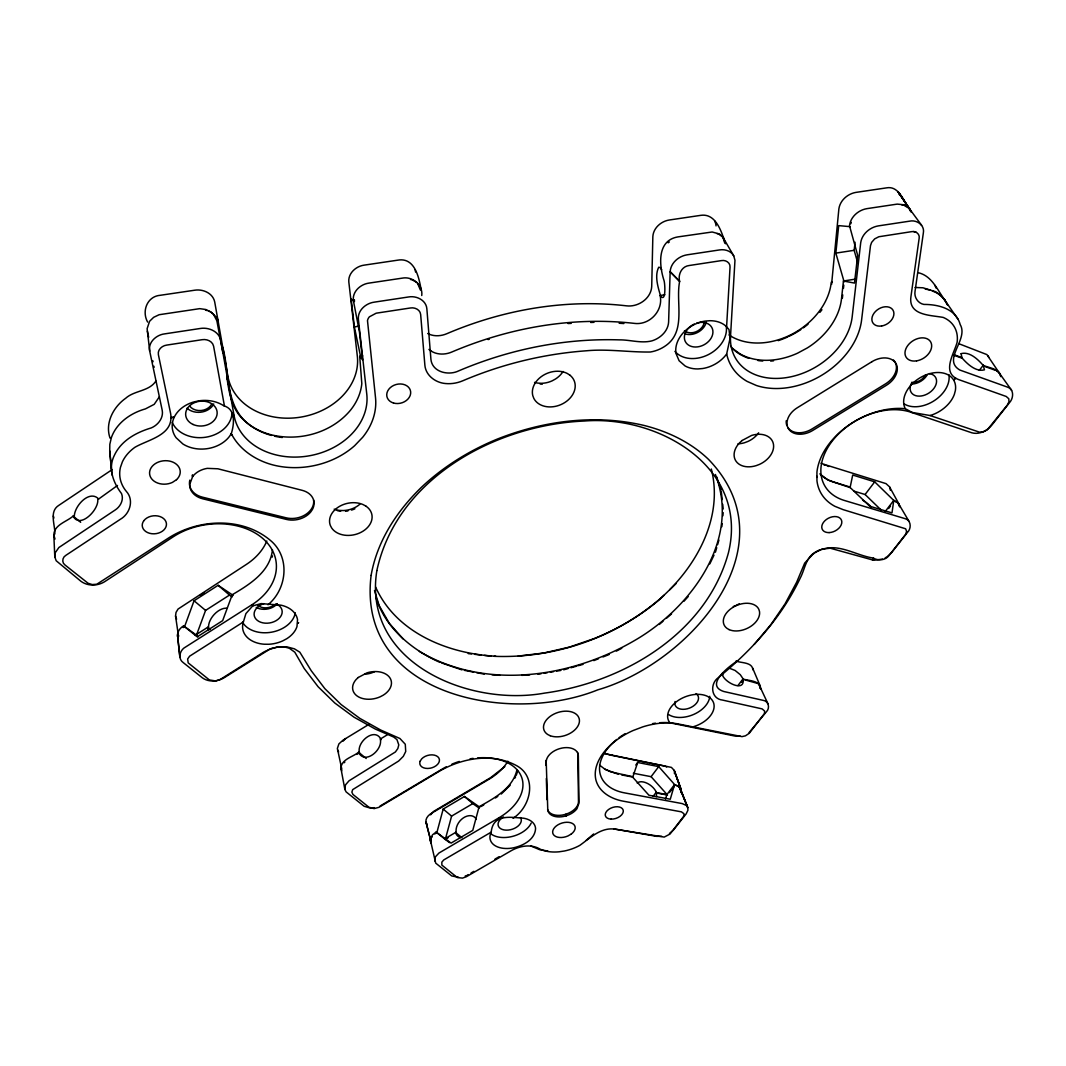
<?xml version="1.0" encoding="UTF-8"?>
<svg xmlns="http://www.w3.org/2000/svg" width="1066" height="1066" viewBox="0 0 1066 1066"><rect width="100%" height="100%" fill="white"/><g stroke="black" fill="none" stroke-linecap="round" stroke-linejoin="round"><path stroke-width="1.5" d="M729.864 336.923L729.011 329.567L726.146 326.316A29.448 22.386 -28 0 0 709.889 320.706L704.986 321.119A29.448 22.386 -28 0 0 676.044 353.606L679.109 360.748L685.105 365.971A29.448 22.386 -28 0 0 697.937 368.943L702.734 368.516A29.448 22.386 -28 0 0 726.666 353.992L730.53 336.163L734.967 260.317L733.754 255.907L722.961 237.292L724.667 242.781M74.287 516.877C73.994 506.337 89.291 489.361 98.578 498.901M178.448 635.776L175.544 616.015L176.023 612.417L178.049 609.059L245.966 564.687A62.161 46.158 -7.4 0 0 266.806 541.022M664.864 294.762L660.134 295.495C663.492 310.699 649.607 325.397 634.403 323.384C572.335 316.402 509.135 327.608 451.864 351.993C444.722 355.111 435.688 354.938 429.478 349.848M458.726 877.331L451.731 875.932L435.701 863.127L430.171 839.142L432.583 834.771L436.127 832.066L451.078 843.086L472.771 830.374L479.1 806.749C494.238 798.181 512.506 788.6 516.877 770.158M231.295 433.649L229.417 436.487A31.021 24.265 -6.1 0 1 182.886 443.976L176.117 437.74A31.021 24.265 -6.1 0 1 193.292 402.095L198.596 400.883A31.021 24.265 -6.1 0 1 223.86 405.84C235.972 409.117 234.214 424.428 231.295 433.649C239.49 449.679 255.6 460.312 272.696 464.869A75.14 59.363 -10.5 0 0 354.618 445.708L362.667 437.3A75.14 59.363 -10.5 0 0 375.499 397.511L367.49 320.626A9.727 7.982 -14.5 0 1 369.382 316.829L376.178 313.191L410.423 307.981C414.794 307.155 420.244 309.673 420.657 314.51L424.868 365.145C425.694 375.499 435.608 382.734 445.468 383.533C451.344 384.106 457.274 383.094 462.711 380.815C501.993 364.066 543.953 353.845 586.553 350.767C607.886 348.769 629.14 352.34 650.38 352.007C656.15 351.074 661.613 348.715 666.303 345.264C686.331 330.527 675.458 302.091 679.642 281.411C677.803 274.668 681.6 266.42 689.049 265.541L721.442 260.61C725.52 259.704 730.477 262.622 730.037 267.18L726.599 326.756M752.889 669.794C752.316 661.919 741.017 663.172 736.02 661.04M831.653 284.289L831.853 281.597L831.253 282.303A63.36 48.09 -31.5 0 1 791.678 334.351A63.36 48.09 -31.5 0 1 729.024 334.99M252.695 605.901L261.183 603.596L281.024 605.182A27.783 19.668 -10.1 0 1 297.534 619.679L296.974 626.568A27.783 19.668 -10.1 0 1 286.741 638.734L282.703 640.893A27.783 19.668 -10.1 0 1 268.899 644.264L264.181 644.224A27.783 19.668 -10.1 0 1 243.208 622.477L245.9 613.63L252.695 605.901L251.989 604.715A63.694 46.344 -7.9 0 0 262.716 538.41A63.694 46.344 -7.9 0 0 173.278 536.784L104.548 581.756C97.526 586.113 87.732 586.3 80.976 581.316L56.192 560.743L54.792 556.905L53.82 534.879C54.153 524.619 66.865 521.754 73.128 516.077L80.67 522.313M721.855 526.724L722.148 523.606M722.895 515.797L723.188 512.666M491.199 832.133L491 832.559A23.412 14.418 -16.5 0 0 513.585 847.803C523.139 845.684 534.839 839.675 535.572 828.722A23.412 14.418 -16.5 0 0 523.606 818.208C510.841 817.395 493.025 813.491 491.199 832.133L443.776 859.929L441.844 862.128L441.857 865.086L457.274 877.531L462.471 878.118L466.348 876.732L511.467 850.548C519.555 846.098 530.029 844.005 538.596 848.336A34.019 20.827 -17.6 0 0 559.077 851.801L564.407 851.001A34.019 20.827 -17.6 0 0 579.784 845.391C590.604 837.663 601.624 826.403 616.361 829.375L664.198 837.09L670.061 834.025L683.999 815.89L683.946 813.704L681.427 811.852L623.17 801.166C611.711 799.074 599.705 792.611 596.134 780.792A58.337 36.537 -19.9 0 1 633.137 730.516L642.878 726.839A58.337 36.537 -19.9 0 1 669.954 722.815L734.954 736.06L740.204 736.153M844.152 281.917L835.837 253.122L838.702 225.619L850.215 226.672M854.972 279.199L843.446 280.998L841.5 298.84A64.453 48.463 -31.2 0 1 807.295 347.942L797.648 353.139A64.453 48.463 -31.2 0 1 739.924 353.832L732.928 348.782M842.38 298.12L842.74 294.882M843.446 288.393L843.806 285.155M224.486 406.266L213.6 346.197C212.587 341.213 206.844 338.895 202.22 339.681L166.709 345.091C162.139 345.637 157.408 349.675 158.381 354.645L170.653 413.675C174.144 435.155 148.64 439.299 134.916 447.294A45.038 34.339 -5.1 0 0 122.39 461.818L120.431 467.401A45.038 34.339 -5.1 0 0 126.388 491.453C134.249 500.061 129.945 513.825 120.445 519.222L65.892 555.319C62.294 557.225 61.535 562.635 65.039 565.02L88.078 583.262L92.209 584.554L96.766 584.248L169.201 537.584C199.195 518.742 242.209 516.783 270.271 540.289C290.458 556.838 287.22 588.858 268.006 604.768M857.784 263.102L854.159 250.31L855.065 242.222M54.792 556.905L55.166 552.854L58.87 547.524L114.995 510.121C120.378 506.71 124.069 499.834 121.524 493.571C113.263 482.711 107.666 468.294 114.475 455.115C121.364 440.485 136.341 432.37 151.212 427.932C158.048 425.067 163.791 417.845 162.179 410.13L149.706 351.14L147.121 328.648L149.586 321.279L153.651 317.322L159.114 314.723L199.715 308.647L205.805 309.513L211.081 312.058L216.065 316.908L218.077 322.105L217.744 319.2M899.984 506.603L897.359 502.233L893.788 500.367L891.989 512.893L869.683 506.203L849.455 486.856L834.372 482.258A59.616 41.361 -29.6 0 1 820.887 474.97M178.328 638.561C175.877 633.724 179.315 628.287 183.592 625.875L198.089 636.309L222.661 620.639L232.228 594.735C249.484 584.528 270.244 571.762 272.456 549.71M681.014 792.558L681.147 789.719L674.258 770.398L671.42 767.4L604.036 753.502M272.23 557.118L272.443 555.946M430.584 814.837L433.542 811.466L490.613 777.66L504.844 766.574M674.405 773.53L674.551 771.597L680.908 789.093L674.258 770.398M479.847 807.255L464.456 796.475L443.176 809.067L436.873 832.559L434.808 833.932M436.127 832.066L445.295 839.435L451.598 816.116L472.784 803.617L479.154 808.068M715.419 552.228L716.725 547.684M717.605 544.646L718.91 540.102M681.147 789.719L678.016 785.909L674.511 784.669L670.274 799.233L648.941 795.249L632.125 776.541L610.685 771.851L604.569 768.932M431.144 838.889L431.224 842.433L426.134 822.646M665.557 798.994L666.876 794.57L674.511 784.669M159.394 396.765L154.21 404.334L145.442 408.891A51.674 39.868 -4.7 0 0 111.344 437.726L109.825 444.335L109.731 450.998L111.983 474.943M675.151 785.162L658.721 766.614L637.681 762.483L632.791 777.061L621.611 774.915M961.052 353.819L962.172 358.256L953.031 354.951M233.227 595.441L218.117 585.301L194.052 600.771L184.605 626.568L183.192 627.594M196.704 634.483L205.578 610.405L229.51 595.081L232.241 596.907M850.775 223.74L851.281 222.421M729.81 337.749L730.53 336.163A64.959 48.343 -30.9 0 0 786.881 377.551A64.959 48.343 -30.9 0 0 852.187 316.789L860.715 242.648C861.981 233.987 869.883 227.298 878.291 225.899L909.591 221.168C916.733 219.503 925.008 225.232 923.329 233.094L915.041 291.311C913.962 297.187 917.906 303.304 923.862 304.423C938.36 304.396 955.922 308.634 960.226 324.637C968.914 339.601 941.744 359.575 959.893 370.062L1007.49 387.118C1014.286 389.25 1013.633 398.298 1009.475 402.668L991.74 425.241C987.076 430.877 979.161 434.848 971.819 432.796L910.817 412.209A60.029 41.188 -29.4 0 0 831.72 441.737A60.029 41.188 -29.4 0 0 844.432 500.474L904.821 518.569C911.11 519.955 911.657 528.296 907.526 532.334L891.456 552.774L887.512 556.425M709.783 563.914L714.007 555.159M233.188 416.899L234 415.234L220.715 340.307C218.93 331.313 208.576 327.049 200.221 328.488L164.71 333.871C156.449 334.777 147.881 342.199 149.706 351.14M754.248 644.397L770.891 624.583L785.109 603.769L796.688 582.143L804.697 563.061L812.918 554.227A18.735 12.472 -26.2 0 1 819.887 550.296C837.703 542.168 855.918 555.613 873.48 558.091L872.508 559.93L830.227 548.204L821.393 549.23M155.889 381.082C149.067 391.502 134.476 390.303 125.668 398.284C113.369 406.985 104.774 423.122 110.051 438.113M431.757 837.423L432.17 836.677M514.811 778.207L515.598 776.847M911.736 412.076L910.817 412.209L930.072 415.527L979.494 432.156L983.238 431.877L987.169 429.958L1007.343 405.067L1008.982 401.789L1008.796 398.764L1006.224 396.472L958.574 379.563C941.051 372.754 954.07 353.859 957.135 342.186A42.347 29.861 -32.8 0 0 943.223 317.428C930.791 315.056 908.032 315.776 910.95 296.521L919.159 238.238C920.065 233.92 915.494 230.682 911.537 231.668L878.837 236.745L874.666 238.891L871.628 242.382L870.482 245.686L861.608 319.893A72.568 53.886 -30.8 0 1 756.407 385.492L747.253 381.468A72.568 53.886 -30.8 0 1 726.666 353.992M192.666 476.502L189.681 484.51A20.627 15.684 -7 0 0 202.767 498.808L286.461 519.422A19.988 15.057 -10.5 0 0 310.752 511.947L312.405 509.508A19.988 15.057 -10.5 0 0 302.171 490.333L217.89 468.787L207.257 468.36A20.627 15.684 -7 0 0 192.666 476.502L192.426 474.876L192.493 476.769M873.48 558.091L872.508 559.93L874.067 560.25L882.568 559.09M342.972 741.23L345.611 738.565M635.789 765.015L637.681 762.483M633.324 773.25L651.099 776.674L658.721 766.614M854.119 491.173L865.099 494.504L874.706 481.845L894.401 501.06L897.958 502.939M955.429 378.03L953.75 380.229L955.616 378.163M653.125 796.302L656.016 792.531L666.876 794.57M737.938 685.558L742.949 679.002C748.519 680.881 760.538 680.241 760.658 688.849M979.308 370.382L983.198 365.292C989.101 368.156 999.535 368.41 1000.774 376.644M741.576 682.2L743.588 679.575L740.284 674.685L735.1 670.461L728.611 667.902M885.113 511.613L893.788 500.367M669.421 792.584L674.192 786.402M888.618 508.562L890.536 506.057M510.201 785.216L501.3 794.01M927.38 374.552A14.204 9.94 -32.1 0 1 911.856 384.04L908.885 387.704A28.116 19.401 -31.8 0 0 905.287 408.691A67.038 45.878 -29.3 0 0 816.929 472.171L816.956 480.753A67.038 45.878 -29.3 0 0 834.905 506.323L843.099 509.628L905.62 528.776L906.58 531.241L905.7 534.226L888.937 555.666C885.34 560.316 878.65 560.876 873.614 558.291M683.959 601.251L688.156 596.614M117.513 485.47L97.779 499.648C98.792 510.174 79.617 529.202 73.128 516.077M664.105 595.201L660.627 598.572A184.844 134.876 -19.4 0 1 594.335 638.534L569.431 647.102L543.873 653.005L518.156 656.11M669.754 589.725L676.27 583.395M344.131 762.763L344.851 762.083M593.655 833.958L586.26 840.261M513.039 818.315C531.201 806.656 537.824 776.075 515.464 765.055C491.772 752.849 462.551 758.059 440.165 770.771L378.936 807.322L374.126 808.601L368.969 807.255L352.926 794.437L351.873 792.158L352.673 789.639L398.631 761.044L403.321 756.34L405.72 751.503L405.28 744.241L399.91 738.498L380.695 730.037L359.828 718.377L341.107 704.546L324.837 688.636L311.285 670.794L299.826 652.192L294.403 648.834L286.954 646.862L279.305 646.769L271.603 648.368L264.168 651.819L220.422 679.348L215.825 680.974L209.389 679.948L188.189 662.865L187.643 658.975L189.641 656.176L243.381 621.931M961.106 353.645C969.767 351.22 978.481 359.828 983.798 366.104M233.054 416.073L234 415.234A67.251 53.247 -10.4 0 0 307.821 456.048A67.251 53.247 -10.4 0 0 366.771 394.087L358.376 319.307C357.536 310.366 365.905 303.25 374.179 302.171L408.438 296.988C416.34 295.469 426.173 300.092 426.866 308.847L430.93 359.429C432.29 372.194 448.453 375.818 458.527 370.941C509.082 349.368 564.101 338.135 619.119 339.867C629.939 339.681 641.052 343.598 651.766 340.907C660.187 338.415 668.049 331.26 668.609 322.092L670.154 271.723C670.661 262.942 678.736 256.106 687.09 254.827L719.483 249.937C724.827 249.018 731.089 250.87 733.754 255.907M659.308 624.436L662.985 621.265M666.663 618.107L671.553 613.883M737.605 660.733C731.569 664.584 703.427 684.892 723.787 691.501L762.883 700.295C768.559 700.868 770.252 708.037 766.441 711.768L749.025 732.635M668.182 242.821L669.341 241.942M814.038 552.948C805.656 558.584 804.67 569.764 800.26 578.052C781.591 617.441 751.757 650.327 718.217 677.71C709.743 683.786 710.902 698.803 722.468 700.069L762.11 708.89L764.588 711.009L764.535 713.42L749.305 733.235L745.454 735.833L741.976 736.633L676.524 723.627M669.448 833.492L673.445 830.041L686.184 813.838L687.916 810.267L687.81 807.668L679.189 786.841M495.45 797.968L497.795 796.382M112.01 469.72L58.897 505.297C48.783 511.467 55.272 524.965 54.832 534.026M200.181 595.441L204.352 592.749M210.109 629.393L207.643 627.341L195.145 635.309L197.823 637.241M297.627 623.304L298.653 622.651L297.667 623.117M369.276 724.16L343.025 740.164L338.895 743.908L337.362 748.439L341.813 769.146M366.211 758.512L358.602 752.223C353.046 756.993 340.8 759.285 340.973 768.599L344.864 789.413L346.117 791.891L364.146 806.282L369.529 807.868L374.419 807.695M387.225 734.86L380.269 739.071C383.227 749.851 364.452 765.335 358.602 752.223M356.79 754.395L359.442 752.783C356.404 741.909 375.112 726.572 381.108 739.644M816.942 476.302L816.942 477.395M481.152 806.482L483.777 804.937M461.911 837.689L455.595 832.453L444.549 838.942L449.572 842.646M445.295 839.435L448.053 837.809M471.065 872.987L473.877 871.348M494.944 859.129L499.155 856.678M815.024 552.215L819.981 549.683M885.126 557.918L886.659 557.038M616.321 651.126L621.745 648.261M739.204 603.849L736.326 605.341A18.788 12.645 -23.7 0 1 733.288 606.487M379.989 806.096L442.337 768.999A53.247 33.779 -15.7 0 1 446.321 766.774M467.214 875.146L468.267 874.613M593.815 660.614L598.426 658.788M603.036 656.949L609.179 654.497M465.202 876.025L466.055 875.692M374.446 671.82L371.328 673.006A19.454 13.458 -13.1 0 1 364.732 674.218M693.486 726.679L694.113 726.492A24.212 15.47 -21.3 0 0 713.434 702.441A24.212 15.47 -21.3 0 0 682.92 697.804A24.212 15.47 -21.3 0 0 669.954 722.815M930.072 415.527L930.765 415.314A28.116 19.401 -31.8 0 0 954.337 394.407L955.363 390.569A28.116 19.401 -31.8 0 0 941.678 372.767A28.116 19.401 -31.8 0 0 911.95 384.133M563.687 669.794L568.071 668.569M571.003 667.742L576.853 666.103M578.398 665.664L583.035 664.371M488.108 339.574L489.321 339.241M566.312 815.77L563.621 816.463A16.07 9.98 -17.7 0 1 547.751 809.4L546.232 762.057A16.523 10.553 -18 0 1 559.25 748.758L562.048 748.052A16.523 10.553 -18 0 1 578.332 755.821L578.971 803.191L576.972 808.708A16.07 9.98 -17.7 0 1 566.312 815.77L565.833 814.224L566.033 815.836M537.984 674.285L541.088 673.752M544.193 673.232L547.311 672.713M550.416 672.193L553.534 671.66M556.639 671.14L560.836 670.434M227.871 380.948L226.858 377.098C229.043 392.301 231.549 408.824 243.488 419.764A66.692 53.313 -10.1 0 0 270.484 434.608C298.906 441.924 331.606 432.983 350.554 410.117A66.692 53.313 -10.1 0 0 361.814 383.64L359.722 356.39L362.773 355.911M171 417.752L174.211 417.259L171.026 417.472M354.378 299.719L354.432 301.518L351.18 299.093L354.365 326.876L358.975 326.169M835.837 253.122L854.159 250.31M661.733 836.317L656.629 836.344L613.643 828.868M521.794 675.351L529.669 674.911M568.031 323.531L571.203 323.384M590.711 322.478L593.962 322.332M494.198 656.31C553.347 658.628 613.017 638.494 658.308 600.291C695.232 568.684 723.921 518.756 711.328 469M915.054 287.474L922.969 287.793L935.348 291.631A48.623 34.738 -33.1 0 1 947.034 304.423M540.102 384.04L542.341 384.16M492.052 674.805L499.847 675.298M619.159 323.238L623.876 323.544M547.777 851.014L539.636 849.695L531.001 846.058M677.177 723.761L676.51 723.707A52.247 32.819 -19.9 0 0 659.987 722.708M901.956 205.032L903.155 205.152M495.757 656.216C448.333 653.898 396.046 632.871 375.632 587.073M468.201 653.605L471.465 653.964M474.716 654.324L481.232 655.044M484.484 655.403L491 656.123M611.391 755.248L612.004 755.314A51.195 32.939 -20 0 1 605.035 753.369M831.773 282.383L838.875 208.883C840.048 200.421 847.657 193.772 855.905 192.4L886.472 187.882C898.825 185.484 903.355 200.861 909.191 208.403L904.368 205.511M843.446 280.998L854.479 283.076L857.664 255.32L849.495 225.712C850.495 216.931 858.357 210.069 866.831 208.656L897.226 204.112L904.781 204.859L908.498 207.43L921.624 225.312M464.403 670.341L473.557 672.086M476.622 672.673L484.257 674.125M610.725 755.114L647.648 762.683M649.221 762.99L664.398 765.988M925.235 289.033L930.072 290.059M205.525 310.179L206.964 310.499M721.535 674.485L722.828 674.791L722.362 673.312M745.014 679.908L758.206 683.586M410.517 279.479L411.849 279.798M913.669 231.575L916.2 232.268M716.952 233.574L718.151 233.907M618.413 774.302L605.248 769.452L599.572 765.122M675.471 785.229L678.656 786.415M874.706 481.845L852.707 475.036L850.095 487.575L829.175 480.566M918.599 272.803C932.057 276.027 937.507 290.192 944.862 300.252M441.524 662.919L461.991 669.888M953.937 354.672L961.572 357.443C967.035 363.733 975.816 372.261 984.464 369.822L983.198 365.292M985.277 366.637L995.657 370.408M959.2 343.838L986.889 354.592L999.975 373.966M911.044 411.836L905.287 408.691M208.376 311.045L209.736 311.565M932.297 290.965L936.001 292.524A48.596 34.698 -33.1 0 1 947.674 305.302M413.155 280.345L416.646 282.343M826.923 465.669L828.868 466.508M665.437 766.307L666.676 767.054M719.284 234.467L722.268 236.465M996.617 370.875L998.895 372.474M253.468 605.448L251.989 604.715L185.591 647.009C179.834 649.86 177.422 658.575 183.259 662.626L202.393 677.843C208.643 682.347 217.517 681.707 223.927 677.883L269.378 649.407L277.946 646.849L284.036 646.849L289.206 648.181L294.789 652.179L304.196 668.489L318.121 686.757L334.831 703.04L354.032 717.178L375.392 729.104L393.714 737.059L396.952 739.604L398.791 744.894L397.831 748.559L395.393 751.97L349.062 780.778L345.477 784.896L344.864 789.413M500.194 818.461L498.901 817.822L438.952 853.04L435.434 856.811L434.661 860.902M439.952 662.386C411.716 649.754 385.199 627.834 375.938 597.373M419.298 651.393C485.43 690.462 570.803 677.829 634.763 640.413C690.168 608.366 741.203 540.649 715.379 474.49M427.679 333.485C433.516 336.656 440.778 336.283 446.787 333.725C503.125 309.633 565.54 298.707 626.608 305.849C638.148 307.248 651.033 298.627 651.712 286.514L652.845 236.639C653.285 228.044 661.053 221.275 669.248 220.009L700.868 215.332C716.179 213.12 721.735 232.388 725.466 243.754M210.988 312.298L212.241 313.031M827.709 479.953L819.874 473.85M183.592 625.875L194.865 634.936M194.052 600.771L205.578 610.405M443.176 809.067L451.598 816.116M218.117 585.301L229.51 595.081M464.456 796.475L472.784 803.617M430.917 351.087L429.038 349.395M231.069 433.995L232.068 434.941M865.099 494.504L881.289 510.188M679.442 281.118L670.154 271.723L679.642 281.411M651.099 776.674L667.516 795.063L656.656 793.024A12.366 7.076 37.8 0 0 647.568 783.483A12.366 7.076 37.8 0 0 637.215 783.044M403.108 638.947L389.303 623.37L379.176 605.608L374.486 590.524M730.716 346.263L733.688 349.635A64.413 48.41 -31.2 0 0 748.852 358.349M687.81 807.668L686.357 805.456L682.213 803.591L624.489 792.864A52.247 32.819 -19.9 0 1 616.761 739.458M723.761 238.264L719.563 234.014L712.155 232.002L677.909 236.905C657.042 240.343 658.961 264.874 663.985 280.425C665.077 283.543 666.237 303.93 660.134 295.495M359.722 356.39L362.587 359.908L359.442 331.899L353.379 300.559C352.22 291.578 360.548 284.209 368.903 283.116L402.135 278.159C412.369 276.054 423.095 284.822 421.75 295.522M213.213 313.857L216.851 320.706L222.901 352.886M1011.621 390.316L999.388 373.167L1000.068 374.886M908.498 207.43L911.31 212.281M944.223 299.373L958.014 319.267M417.512 283.17L420.377 290.005M338.628 751.983L337.589 749.971M898.438 192.346L910.471 210.202M909.818 209.282L898.278 192.093L909.191 208.403M426.866 824.071C424.055 820.047 427.892 815.237 431.49 813.291L488.801 779.366A52.154 33.899 -15.6 0 0 507.882 761.244M758.726 684.079L767.906 703.64M897.998 191.64L899.824 195.384M341.813 770.771L340.973 768.599M499.514 818.835L498.901 817.822A53.247 33.779 -15.7 0 0 521.727 777.514A53.247 33.779 -15.7 0 0 477.741 757.886M661.68 269.738L660.107 267.539L658.695 267.246C654.577 275.614 657.709 286.168 660.227 294.776M908.992 521.314L898.478 503.538L899.557 506.75M899.078 504.231L889.55 486.856L886.019 483.631L825.457 464.789A58.657 41.134 -29.8 0 1 820.993 463.124M431.184 843.206L430.131 840.581M988.062 355.884L988.902 357.456M722.188 674.205C723.907 682.507 745.56 692.847 742.949 679.002M714.606 220.862L715.686 223.58M176.596 619.226L175.544 616.015M752.649 668.115L760.165 685.904M934.935 285.355L936.055 288.047M54.992 539.063L53.82 534.879M909.778 209.229L910.617 211.308M680.281 788.587L687.69 807.402M420.923 288.526C418.671 276.107 414.288 257.053 397.538 260.197L364.159 265.141C356.031 266.194 347.969 273.282 348.822 281.997L357.323 356.137A65.532 52.847 -9.9 0 1 300.039 417.232A65.532 52.847 -9.9 0 1 227.884 376.298L214.719 302.011C212.973 293.177 202.993 288.886 194.745 290.205L160.167 295.309C147.175 296.335 141.512 311.232 147.628 322.065M680.028 787.961L687.25 806.482M889.657 487.055L890.35 490.227M716.605 476.729L721.136 490.16M759.538 685.331L760.031 688.29M53.913 518.049L53.367 516.011M426 822.246L431.037 841.727M715.912 224.513L716.046 225.899M147.374 331.193L148.667 337.282M354.365 326.876L360.748 357.297M110.251 453.53L109.731 450.998L111.37 468.334M153.89 366.211L154.104 367.357M415.154 269.738L415.58 272.043M152.864 360.828L153.038 361.76M222.674 347.05C229.51 371.314 225.246 401.456 244.567 420.63A66.652 53.26 -10.2 0 0 271.537 435.448M721.309 491.732L722.175 499.581M722.695 504.285L723.214 508.988M177.582 635.789L179.874 656.962M177.489 634.856L179.821 656.709M178.502 635.536L178.595 636.469M680.521 789.226L680.641 790.612M545.752 760.511L545.899 765.401M546.325 778.46L547.018 799.687M706.265 322.225A14.871 11.446 -28.3 0 1 684.945 333.858M277.347 603.649A14.045 10.074 -9.8 0 1 256.226 607.38M563.048 371.461A21.706 17.029 -21.9 0 1 555.506 379.003L552.241 380.802A21.706 17.029 -21.9 0 1 541.461 383.307L537.904 383.107A21.706 17.029 -21.9 0 1 534.559 382.374M758.646 432.796A20.521 14.897 -27 0 1 748.012 441.417L744.708 442.67A20.521 14.897 -27 0 1 738.005 443.802M213.733 403.934A15.657 12.392 -5.7 0 1 187.043 408.158M359.842 504.245A21.213 16.03 -12.4 0 1 343.345 510.547L339.761 510.427A21.213 16.03 -12.4 0 1 334.164 509.162M656.016 792.531A12.379 7.076 37.8 0 1 656.376 796.688M619.053 737.699A52.247 32.819 -19.9 0 1 625.276 733.621M652.579 723.614A52.247 32.819 -19.9 0 1 655.563 723.161M451.931 764.149A53.247 33.779 -15.7 0 1 459.313 761.444M470.039 758.845A53.247 33.779 -15.7 0 1 473.131 758.366M460.725 837.57A12.619 8.981 -50.8 0 1 455.595 832.453M208.736 630.206A14.777 8.661 -48.6 0 1 207.643 627.341M696.711 323.131A15.004 11.46 -28.2 0 1 712.168 335.99A15.004 11.46 -28.2 0 1 688.463 345.064A15.004 11.46 -28.2 0 1 694.272 324.064M232.028 413.035A30.807 24.212 -5.9 0 1 205.911 437.193A30.807 24.212 -5.9 0 1 172.279 422.536M726.252 326.303A29.248 22.359 -28.2 0 1 707.891 354.858A29.248 22.359 -28.2 0 1 674.911 351.367M275.801 603.809A14.151 10.087 -10 0 1 277.853 619.493A14.151 10.087 -10 0 1 256.027 619.159A14.151 10.087 -10 0 1 263.982 603.623M295.282 612.817A27.609 19.668 -10 0 1 271.524 632.191A27.609 19.668 -10 0 1 242.515 622.171M696.045 693.593A12.352 7.942 -21.3 0 1 689.356 708.157A12.352 7.942 -21.3 0 1 675.058 701.508M709.756 696.298A24.078 15.497 -21.3 0 1 693.819 714.38A24.078 15.497 -21.3 0 1 668.555 714.526M531.201 823.085A23.292 14.444 -16.5 0 1 512.453 836.41A23.292 14.444 -16.5 0 1 490.52 833.532M520.501 817.569A11.939 7.409 -16.5 0 1 514.651 828.282A11.939 7.409 -16.5 0 1 499.474 827.736A11.939 7.409 -16.5 0 1 503.498 816.942M948.847 374.539A27.929 19.401 -31.9 0 1 934.602 400.443A27.929 19.401 -31.9 0 1 904.448 404.094M929.459 373.606A14.324 9.954 -31.9 0 1 935.095 386.558A14.324 9.954 -31.9 0 1 917.266 396.006A14.324 9.954 -31.9 0 1 911.537 383.107M893.455 360.028A19.508 13.845 -31.4 0 1 885.54 383.867L811.932 428.998A19.161 13.698 -28.8 0 1 788.001 427.746M786.881 425.64A19.161 13.698 -28.8 0 1 786.242 420.764M189.828 480.126A20.6 15.67 -7 0 0 202.513 497.182L286.141 517.81A19.974 15.057 -10.5 0 0 313.604 500.061M547.578 809.574A16.07 9.98 -17.7 0 0 564.474 814.611A16.07 9.98 -17.7 0 0 578.478 801.645L577.825 754.275A16.51 10.553 -18 0 0 577.559 752.436M773.556 360.828A64.413 48.41 -31.2 0 1 770.638 361.068M762.79 361.041A64.413 48.41 -31.2 0 1 757.966 360.521M282.33 437.513A66.652 53.26 -10.2 0 1 274.562 436.194M517.61 770.678A52.914 33.979 -15.6 0 1 516.237 775.315M925.541 374.979A11.18 7.822 -32.1 0 1 911.643 382.348M704.12 323.131A11.699 9.008 -28.3 0 1 695.712 331.899A11.699 9.008 -28.3 0 1 684.452 330.66M274.668 604.582A11.046 7.928 -9.9 0 1 257.919 605.408M211.774 403.987A12.326 9.741 -5.7 0 1 201.114 410.53A12.326 9.741 -5.7 0 1 189.561 405.933M354.898 508.802A21.2 16.017 -12.5 0 1 351.5 510.094M347.942 510.947A21.2 16.017 -12.5 0 1 345.517 511.24M340.72 511.2A21.2 16.017 -12.5 0 1 337.296 510.601M456.341 832.946A12.619 8.981 -50.8 0 1 463.31 817.928A12.619 8.981 -50.8 0 1 476.355 819.381M208.63 628.021A14.777 8.661 -48.6 0 1 214.213 614.456A14.777 8.661 -48.6 0 1 226.991 608.246M821.939 309.74A70.396 53.54 -31.6 0 1 819.901 312.338M808.028 324.211A70.396 53.54 -31.6 0 1 803.298 327.862M800.846 329.581A70.396 53.54 -31.6 0 1 789.173 336.256M787.841 336.883A70.396 53.54 -31.6 0 1 778.207 340.654M862.647 500.194A13.898 5.663 36.3 0 1 871.255 507.11M371.101 575.427C356.417 696.738 510.841 725.093 597.853 689.822C687.956 663.838 793.171 547.138 708.597 459.473A190.174 135.129 -19.4 0 0 643.931 425.414C595.068 413.954 543.42 420.737 497.129 439.152A190.174 135.129 -19.4 0 0 420.843 487.855C396.499 511.64 377.004 541.461 371.101 575.427M376.858 570.603C361.96 662.666 468.627 706.918 544.513 693.113C623.45 682.373 706.478 633.55 728.451 552.694C749.145 467.548 658.828 415.02 584.435 421.017C495.703 424.748 396.752 478.154 376.858 570.603M420.111 761.271L419.804 762.417A10.047 6.529 -14.7 0 0 430.264 768.2L431.957 767.773A10.047 6.529 -14.7 0 0 437.78 756.74A10.047 6.529 -14.7 0 0 421.63 758.925L420.111 761.271M143.883 520.661L142.977 522.127A12.139 9.008 -5.4 0 0 156.369 533.6L158.394 533.12A12.139 9.008 -5.4 0 0 163.671 518.622A12.139 9.008 -5.4 0 0 143.883 520.661M358.229 677.496L356.044 679.602A19.721 13.458 -13.3 0 0 357.163 696.031A19.721 13.458 -13.3 0 0 380.242 696.764L383.16 695.232A19.721 13.458 -13.3 0 0 389.663 677.483A19.721 13.458 -13.3 0 0 366.997 672.846L358.229 677.496M742.029 440.538L739.444 442.936A20.827 14.911 -26.8 0 0 736.206 461.458A20.827 14.911 -26.8 0 0 756.127 465.655L759.472 464.39A20.827 14.911 -26.8 0 0 773.223 443.19A20.827 14.911 -26.8 0 0 751.61 435.434L742.029 440.538M176.53 479.673L172.425 482.392A15.377 11.726 -5.1 0 1 149.64 474.223A15.377 11.726 -5.1 0 1 169.507 461.072A15.377 11.726 -5.1 0 1 176.53 479.673M571.269 834.038L567.925 835.971A11.606 7.102 -17.6 0 1 552.654 831.72A11.606 7.102 -17.6 0 1 568.844 822.366A11.606 7.102 -17.6 0 1 571.269 834.038M871.828 361.76L797.248 407.785A19.175 13.698 -28.7 0 0 788.72 429.132A19.175 13.698 -28.7 0 0 812.732 430.451L886.406 385.292A19.534 13.845 -31.4 0 0 895.786 363.266A19.534 13.845 -31.4 0 0 871.828 361.76M825.457 464.789L823.951 464.683L825.457 464.789M550.203 735.727L547.951 734.634A18.522 12.072 -18.2 0 1 552.241 715.006A18.522 12.072 -18.2 0 1 578.318 716.605L579.158 718.551A18.522 12.072 -18.2 0 1 570.696 732.995A18.522 12.072 -18.2 0 1 550.203 735.727M365.865 506.097L363.013 504.551A21.52 16.07 -12.7 0 0 338.455 507.03A21.52 16.07 -12.7 0 0 330.353 525.498L331.673 528.003A21.52 16.07 -12.7 0 0 363.2 531.068A21.52 16.07 -12.7 0 0 365.865 506.097M729.104 629.606L726.999 628.38A19.028 12.632 -23.6 0 1 733.261 607.154A19.028 12.632 -23.6 0 1 758.885 609.446L759.512 611.578A19.028 12.632 -23.6 0 1 749.651 627.088A19.028 12.632 -23.6 0 1 729.104 629.606M570.03 375.259L567.352 373.5A22.04 17.069 -21.8 0 0 542.701 375.658A22.04 17.069 -21.8 0 0 532.787 395.659L533.853 398.444A22.04 17.069 -21.8 0 0 564.847 402.508A22.04 17.069 -21.8 0 0 570.03 375.259M193.106 424.481A15.79 12.419 -5.9 0 0 217.158 413.328A15.79 12.419 -5.9 0 0 193.932 402.908A15.79 12.419 -5.9 0 0 193.106 424.481M829.108 532.6A10.647 7.196 -27 0 0 841.5 520.248A10.647 7.196 -27 0 0 824.751 520.874A10.647 7.196 -27 0 0 829.108 532.6M881.609 325.996A11.899 8.595 -33.1 0 0 893.015 310.193A11.899 8.595 -33.1 0 0 874.053 313.151A11.899 8.595 -33.1 0 0 881.609 325.996M916.573 360.868A14.458 10.194 -32.8 0 0 930.671 341.933A14.458 10.194 -32.8 0 0 907.739 345.571A14.458 10.194 -32.8 0 0 916.573 360.868M611.098 819.128A9.354 5.73 -18.8 0 0 623.184 810.133A9.354 5.73 -18.8 0 0 608.513 809.534A9.354 5.73 -18.8 0 0 611.098 819.128M393.487 403.015A12.139 9.607 -15.1 0 0 410.663 391.888A12.139 9.607 -15.1 0 0 391.968 386.358A12.139 9.607 -15.1 0 0 393.487 403.015"/></g></svg>
